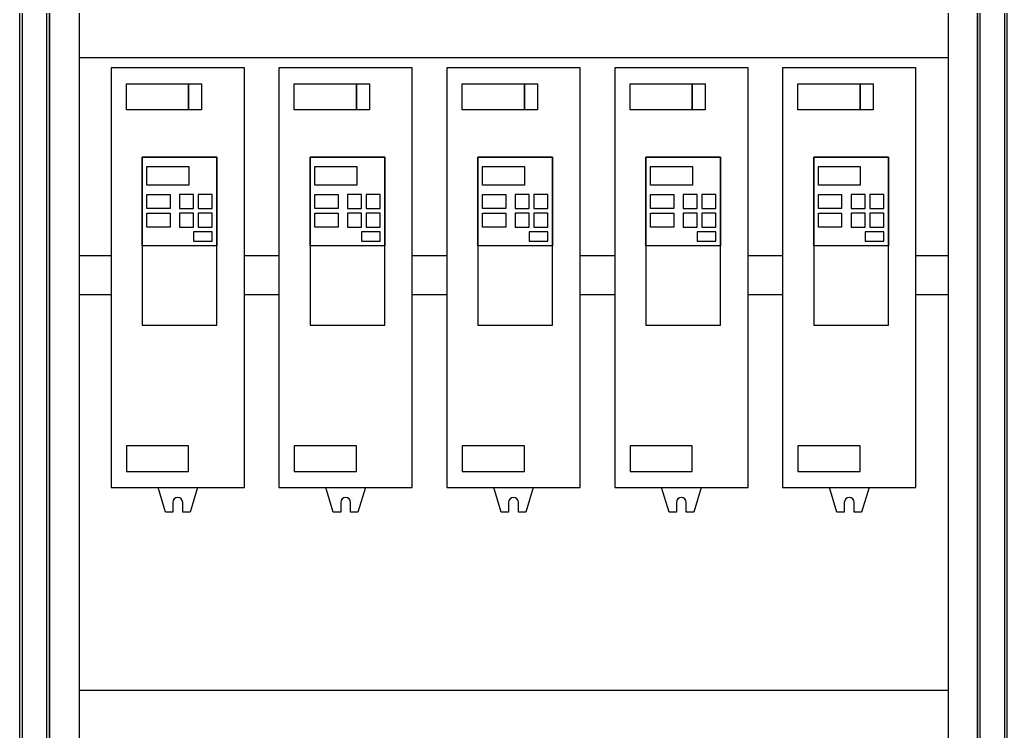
# Model space of a CAD drawing. Header units: millimetres. Extents: x 3151 to 30896, y 1337 to 7086.
# Drawn here: x 28971 to 29971, y 5195 to 5915 of the extents above; entities that cross this region are included whole.
import ezdxf

# ---------------------------------------------------------------- set-up
doc = ezdxf.new("R2010")
doc.units = ezdxf.units.MM

msp = doc.modelspace()

# ---------------------------------------------------------------- linework, layer by layer
at = {"color": 7}
for p, q in [((28971.5, 4336.7), (28971.5, 6536.7)), ((28974.1, 6534), (28974.1, 4339.3)), ((28998.8, 4339.3), (28998.8, 6534)), ((29001.5, 6536.7), (29001.5, 4336.7)), ((29941.5, 6536.7), (29941.5, 4336.7)), ((29944.1, 4339.3), (29944.1, 6534)), ((29968.8, 6534), (29968.8, 4339.3)), ((29971.5, 4336.7), (29971.5, 6536.7)), ((29001.5, 4779.2), (29001.5, 6332.2)), ((29031.5, 6332.2), (29031.5, 4779.2)), ((29911.5, 6332.2), (29911.5, 4779.2)), ((29941.5, 4779.2), (29941.5, 6332.2)), ((29911.5, 5876.7), (29031.5, 5876.7)), ((29941.5, 5676.7), (29941.5, 5876.7)), ((29199, 5866.7), (29064, 5866.7)), ((29064, 5866.7), (29064, 5441.7)), ((29199, 5441.7), (29199, 5866.7)), ((29369, 5866.7), (29234, 5866.7)), ((29234, 5866.7), (29234, 5441.7)), ((29369, 5441.7), (29369, 5866.7)), ((29539, 5866.7), (29404, 5866.7)), ((29404, 5866.7), (29404, 5441.7)), ((29539, 5441.7), (29539, 5866.7)), ((29709, 5866.7), (29574, 5866.7)), ((29574, 5866.7), (29574, 5441.7)), ((29709, 5441.7), (29709, 5866.7)), ((29879, 5866.7), (29744, 5866.7)), ((29744, 5866.7), (29744, 5441.7)), ((29879, 5441.7), (29879, 5866.7)), ((29079.5, 5850.5), (29142.5, 5850.5)), ((29079.5, 5824.3), (29079.5, 5850.5)), ((29142.5, 5850.5), (29155.7, 5850.5)), ((29142.5, 5824.3), (29142.5, 5850.5)), ((29142.5, 5850.5), (29142.5, 5824.3)), ((29155.7, 5850.5), (29155.7, 5824.3)), ((29249.5, 5850.5), (29312.5, 5850.5)), ((29249.5, 5824.3), (29249.5, 5850.5)), ((29312.5, 5850.5), (29325.7, 5850.5)), ((29312.5, 5824.3), (29312.5, 5850.5)), ((29312.5, 5850.5), (29312.5, 5824.3)), ((29325.7, 5850.5), (29325.7, 5824.3)), ((29419.5, 5850.5), (29482.5, 5850.5)), ((29419.5, 5824.3), (29419.5, 5850.5)), ((29482.5, 5850.5), (29495.7, 5850.5)), ((29482.5, 5824.3), (29482.5, 5850.5)), ((29482.5, 5850.5), (29482.5, 5824.3)), ((29495.7, 5850.5), (29495.7, 5824.3)), ((29589.5, 5850.5), (29652.5, 5850.5)), ((29589.5, 5824.3), (29589.5, 5850.5)), ((29652.5, 5850.5), (29665.7, 5850.5)), ((29652.5, 5824.3), (29652.5, 5850.5)), ((29652.5, 5850.5), (29652.5, 5824.3)), ((29665.7, 5850.5), (29665.7, 5824.3)), ((29759.5, 5850.5), (29822.5, 5850.5)), ((29759.5, 5824.3), (29759.5, 5850.5)), ((29822.5, 5850.5), (29835.7, 5850.5)), ((29822.5, 5824.3), (29822.5, 5850.5)), ((29822.5, 5850.5), (29822.5, 5824.3)), ((29835.7, 5850.5), (29835.7, 5824.3)), ((29142.5, 5824.3), (29079.5, 5824.3)), ((29155.7, 5824.3), (29142.5, 5824.3)), ((29312.5, 5824.3), (29249.5, 5824.3)), ((29325.7, 5824.3), (29312.5, 5824.3)), ((29482.5, 5824.3), (29419.5, 5824.3)), ((29495.7, 5824.3), (29482.5, 5824.3)), ((29652.5, 5824.3), (29589.5, 5824.3)), ((29665.7, 5824.3), (29652.5, 5824.3)), ((29822.5, 5824.3), (29759.5, 5824.3)), ((29835.7, 5824.3), (29822.5, 5824.3)), ((29171.1, 5776.3), (29095.5, 5776.3)), ((29095.5, 5776.3), (29095.5, 5606.2)), ((29095.5, 5776.3), (29171.1, 5776.3)), ((29095.5, 5686.5), (29095.5, 5776.3)), ((29171.1, 5606.2), (29171.1, 5776.3)), ((29171.1, 5776.3), (29171.1, 5686.5)), ((29341.1, 5776.3), (29265.5, 5776.3)), ((29265.5, 5776.3), (29265.5, 5606.2)), ((29265.5, 5776.3), (29341.1, 5776.3)), ((29265.5, 5686.5), (29265.5, 5776.3)), ((29341.1, 5606.2), (29341.1, 5776.3)), ((29341.1, 5776.3), (29341.1, 5686.5)), ((29511.1, 5776.3), (29435.5, 5776.3)), ((29435.5, 5776.3), (29435.5, 5606.2)), ((29435.5, 5776.3), (29511.1, 5776.3)), ((29435.5, 5686.5), (29435.5, 5776.3)), ((29511.1, 5606.2), (29511.1, 5776.3)), ((29511.1, 5776.3), (29511.1, 5686.5)), ((29681.1, 5776.3), (29605.5, 5776.3)), ((29605.5, 5776.3), (29605.5, 5606.2)), ((29605.5, 5776.3), (29681.1, 5776.3)), ((29605.5, 5686.5), (29605.5, 5776.3)), ((29681.1, 5606.2), (29681.1, 5776.3)), ((29681.1, 5776.3), (29681.1, 5686.5)), ((29851.1, 5776.3), (29775.5, 5776.3)), ((29775.5, 5776.3), (29775.5, 5606.2)), ((29775.5, 5776.3), (29851.1, 5776.3)), ((29775.5, 5686.5), (29775.5, 5776.3)), ((29851.1, 5606.2), (29851.1, 5776.3)), ((29851.1, 5776.3), (29851.1, 5686.5)), ((29100.2, 5766.8), (29142.7, 5766.8)), ((29100.2, 5747.9), (29100.2, 5766.8)), ((29142.7, 5766.8), (29142.7, 5747.9)), ((29270.2, 5766.8), (29312.7, 5766.8)), ((29270.2, 5747.9), (29270.2, 5766.8)), ((29312.7, 5766.8), (29312.7, 5747.9)), ((29440.2, 5766.8), (29482.7, 5766.8)), ((29440.2, 5747.9), (29440.2, 5766.8)), ((29482.7, 5766.8), (29482.7, 5747.9)), ((29610.2, 5766.8), (29652.7, 5766.8)), ((29610.2, 5747.9), (29610.2, 5766.8)), ((29652.7, 5766.8), (29652.7, 5747.9)), ((29780.2, 5766.8), (29822.7, 5766.8)), ((29780.2, 5747.9), (29780.2, 5766.8)), ((29822.7, 5766.8), (29822.7, 5747.9)), ((29142.7, 5747.9), (29100.2, 5747.9)), ((29312.7, 5747.9), (29270.2, 5747.9)), ((29482.7, 5747.9), (29440.2, 5747.9)), ((29652.7, 5747.9), (29610.2, 5747.9)), ((29822.7, 5747.9), (29780.2, 5747.9)), ((29100.2, 5738.5), (29123.8, 5738.5)), ((29100.2, 5724.3), (29100.2, 5738.5)), ((29123.8, 5738.5), (29123.8, 5724.3)), ((29147.5, 5738.5), (29133.3, 5738.5)), ((29133.3, 5738.5), (29133.3, 5724.3)), ((29147.5, 5724.3), (29147.5, 5738.5)), ((29166.4, 5738.5), (29152.2, 5738.5)), ((29152.2, 5738.5), (29152.2, 5724.3)), ((29166.4, 5724.3), (29166.4, 5738.5)), ((29270.2, 5738.5), (29293.8, 5738.5)), ((29270.2, 5724.3), (29270.2, 5738.5)), ((29293.8, 5738.5), (29293.8, 5724.3)), ((29317.5, 5738.5), (29303.3, 5738.5)), ((29303.3, 5738.5), (29303.3, 5724.3)), ((29317.5, 5724.3), (29317.5, 5738.5)), ((29336.4, 5738.5), (29322.2, 5738.5)), ((29322.2, 5738.5), (29322.2, 5724.3)), ((29336.4, 5724.3), (29336.4, 5738.5)), ((29440.2, 5738.5), (29463.8, 5738.5)), ((29440.2, 5724.3), (29440.2, 5738.5)), ((29463.8, 5738.5), (29463.8, 5724.3)), ((29487.5, 5738.5), (29473.3, 5738.5)), ((29473.3, 5738.5), (29473.3, 5724.3)), ((29487.5, 5724.3), (29487.5, 5738.5)), ((29506.4, 5738.5), (29492.2, 5738.5)), ((29492.2, 5738.5), (29492.2, 5724.3)), ((29506.4, 5724.3), (29506.4, 5738.5)), ((29610.2, 5738.5), (29633.8, 5738.5)), ((29610.2, 5724.3), (29610.2, 5738.5)), ((29633.8, 5738.5), (29633.8, 5724.3)), ((29657.5, 5738.5), (29643.3, 5738.5)), ((29643.3, 5738.5), (29643.3, 5724.3)), ((29657.5, 5724.3), (29657.5, 5738.5)), ((29676.4, 5738.5), (29662.2, 5738.5)), ((29662.2, 5738.5), (29662.2, 5724.3)), ((29676.4, 5724.3), (29676.4, 5738.5)), ((29780.2, 5738.5), (29803.8, 5738.5)), ((29780.2, 5724.3), (29780.2, 5738.5)), ((29803.8, 5738.5), (29803.8, 5724.3)), ((29827.5, 5738.5), (29813.3, 5738.5)), ((29813.3, 5738.5), (29813.3, 5724.3)), ((29827.5, 5724.3), (29827.5, 5738.5)), ((29846.4, 5738.5), (29832.2, 5738.5)), ((29832.2, 5738.5), (29832.2, 5724.3)), ((29846.4, 5724.3), (29846.4, 5738.5)), ((29123.8, 5724.3), (29100.2, 5724.3)), ((29133.3, 5724.3), (29147.5, 5724.3)), ((29152.2, 5724.3), (29166.4, 5724.3)), ((29293.8, 5724.3), (29270.2, 5724.3)), ((29303.3, 5724.3), (29317.5, 5724.3)), ((29322.2, 5724.3), (29336.4, 5724.3)), ((29463.8, 5724.3), (29440.2, 5724.3)), ((29473.3, 5724.3), (29487.5, 5724.3)), ((29492.2, 5724.3), (29506.4, 5724.3)), ((29633.8, 5724.3), (29610.2, 5724.3)), ((29643.3, 5724.3), (29657.5, 5724.3)), ((29662.2, 5724.3), (29676.4, 5724.3)), ((29803.8, 5724.3), (29780.2, 5724.3)), ((29813.3, 5724.3), (29827.5, 5724.3)), ((29832.2, 5724.3), (29846.4, 5724.3)), ((29100.2, 5719.6), (29123.8, 5719.6)), ((29100.2, 5705.4), (29100.2, 5719.6)), ((29123.8, 5719.6), (29123.8, 5705.4)), ((29147.5, 5719.6), (29133.3, 5719.6)), ((29133.3, 5719.6), (29133.3, 5705.4)), ((29147.5, 5705.4), (29147.5, 5719.6)), ((29166.4, 5719.6), (29152.2, 5719.6)), ((29152.2, 5719.6), (29152.2, 5705.4)), ((29166.4, 5705.4), (29166.4, 5719.6)), ((29270.2, 5719.6), (29293.8, 5719.6)), ((29270.2, 5705.4), (29270.2, 5719.6)), ((29293.8, 5719.6), (29293.8, 5705.4)), ((29317.5, 5719.6), (29303.3, 5719.6)), ((29303.3, 5719.6), (29303.3, 5705.4)), ((29317.5, 5705.4), (29317.5, 5719.6)), ((29336.4, 5719.6), (29322.2, 5719.6)), ((29322.2, 5719.6), (29322.2, 5705.4)), ((29336.4, 5705.4), (29336.4, 5719.6)), ((29440.2, 5719.6), (29463.8, 5719.6)), ((29440.2, 5705.4), (29440.2, 5719.6)), ((29463.8, 5719.6), (29463.8, 5705.4)), ((29487.5, 5719.6), (29473.3, 5719.6)), ((29473.3, 5719.6), (29473.3, 5705.4)), ((29487.5, 5705.4), (29487.5, 5719.6)), ((29506.4, 5719.6), (29492.2, 5719.6)), ((29492.2, 5719.6), (29492.2, 5705.4)), ((29506.4, 5705.4), (29506.4, 5719.6)), ((29610.2, 5719.6), (29633.8, 5719.6)), ((29610.2, 5705.4), (29610.2, 5719.6)), ((29633.8, 5719.6), (29633.8, 5705.4)), ((29657.5, 5719.6), (29643.3, 5719.6)), ((29643.3, 5719.6), (29643.3, 5705.4)), ((29657.5, 5705.4), (29657.5, 5719.6)), ((29676.4, 5719.6), (29662.2, 5719.6)), ((29662.2, 5719.6), (29662.2, 5705.4)), ((29676.4, 5705.4), (29676.4, 5719.6)), ((29780.2, 5719.6), (29803.8, 5719.6)), ((29780.2, 5705.4), (29780.2, 5719.6)), ((29803.8, 5719.6), (29803.8, 5705.4)), ((29827.5, 5719.6), (29813.3, 5719.6)), ((29813.3, 5719.6), (29813.3, 5705.4)), ((29827.5, 5705.4), (29827.5, 5719.6)), ((29846.4, 5719.6), (29832.2, 5719.6)), ((29832.2, 5719.6), (29832.2, 5705.4)), ((29846.4, 5705.4), (29846.4, 5719.6)), ((29123.8, 5705.4), (29100.2, 5705.4)), ((29133.3, 5705.4), (29147.5, 5705.4)), ((29166.4, 5700.7), (29147.5, 5700.7)), ((29147.5, 5700.7), (29147.5, 5691.2)), ((29152.2, 5705.4), (29166.4, 5705.4)), ((29166.4, 5691.2), (29166.4, 5700.7)), ((29293.8, 5705.4), (29270.2, 5705.4)), ((29303.3, 5705.4), (29317.5, 5705.4)), ((29336.4, 5700.7), (29317.5, 5700.7)), ((29317.5, 5700.7), (29317.5, 5691.2)), ((29322.2, 5705.4), (29336.4, 5705.4)), ((29336.4, 5691.2), (29336.4, 5700.7)), ((29463.8, 5705.4), (29440.2, 5705.4)), ((29473.3, 5705.4), (29487.5, 5705.4)), ((29506.4, 5700.7), (29487.5, 5700.7)), ((29487.5, 5700.7), (29487.5, 5691.2)), ((29492.2, 5705.4), (29506.4, 5705.4)), ((29506.4, 5691.2), (29506.4, 5700.7)), ((29633.8, 5705.4), (29610.2, 5705.4)), ((29643.3, 5705.4), (29657.5, 5705.4)), ((29676.4, 5700.7), (29657.5, 5700.7)), ((29657.5, 5700.7), (29657.5, 5691.2)), ((29662.2, 5705.4), (29676.4, 5705.4)), ((29676.4, 5691.2), (29676.4, 5700.7)), ((29803.8, 5705.4), (29780.2, 5705.4)), ((29813.3, 5705.4), (29827.5, 5705.4)), ((29846.4, 5700.7), (29827.5, 5700.7)), ((29827.5, 5700.7), (29827.5, 5691.2)), ((29832.2, 5705.4), (29846.4, 5705.4)), ((29846.4, 5691.2), (29846.4, 5700.7)), ((29147.5, 5691.2), (29166.4, 5691.2)), ((29317.5, 5691.2), (29336.4, 5691.2)), ((29487.5, 5691.2), (29506.4, 5691.2)), ((29657.5, 5691.2), (29676.4, 5691.2)), ((29827.5, 5691.2), (29846.4, 5691.2)), ((29171.1, 5686.5), (29095.5, 5686.5)), ((29341.1, 5686.5), (29265.5, 5686.5)), ((29511.1, 5686.5), (29435.5, 5686.5)), ((29681.1, 5686.5), (29605.5, 5686.5)), ((29851.1, 5686.5), (29775.5, 5686.5)), ((29031.5, 5676.7), (29064, 5676.7)), ((29199, 5676.7), (29234, 5676.7)), ((29369, 5676.7), (29404, 5676.7)), ((29539, 5676.7), (29574, 5676.7)), ((29709, 5676.7), (29744, 5676.7)), ((29879, 5676.7), (29911.5, 5676.7)), ((29941.5, 5256.7), (29941.5, 5656.7)), ((29064, 5636.7), (29031.5, 5636.7)), ((29234, 5636.7), (29199, 5636.7)), ((29404, 5636.7), (29369, 5636.7)), ((29574, 5636.7), (29539, 5636.7)), ((29744, 5636.7), (29709, 5636.7)), ((29911.5, 5636.7), (29879, 5636.7)), ((29095.5, 5606.2), (29171.1, 5606.2)), ((29265.5, 5606.2), (29341.1, 5606.2)), ((29435.5, 5606.2), (29511.1, 5606.2)), ((29605.5, 5606.2), (29681.1, 5606.2)), ((29775.5, 5606.2), (29851.1, 5606.2)), ((29142.5, 5484.1), (29079.5, 5484.1)), ((29079.5, 5484.1), (29079.5, 5457.9)), ((29142.5, 5457.9), (29142.5, 5484.1)), ((29312.5, 5484.1), (29249.5, 5484.1)), ((29249.5, 5484.1), (29249.5, 5457.9)), ((29312.5, 5457.9), (29312.5, 5484.1)), ((29482.5, 5484.1), (29419.5, 5484.1)), ((29419.5, 5484.1), (29419.5, 5457.9)), ((29482.5, 5457.9), (29482.5, 5484.1)), ((29652.5, 5484.1), (29589.5, 5484.1)), ((29589.5, 5484.1), (29589.5, 5457.9)), ((29652.5, 5457.9), (29652.5, 5484.1)), ((29822.5, 5484.1), (29759.5, 5484.1)), ((29759.5, 5484.1), (29759.5, 5457.9)), ((29822.5, 5457.9), (29822.5, 5484.1)), ((29079.5, 5457.9), (29142.5, 5457.9)), ((29249.5, 5457.9), (29312.5, 5457.9)), ((29419.5, 5457.9), (29482.5, 5457.9)), ((29589.5, 5457.9), (29652.5, 5457.9)), ((29759.5, 5457.9), (29822.5, 5457.9)), ((29064, 5441.7), (29199, 5441.7)), ((29111.5, 5441.7), (29151.5, 5441.7)), ((29119, 5416.7), (29111.5, 5441.7)), ((29151.5, 5441.7), (29144, 5416.7)), ((29234, 5441.7), (29369, 5441.7)), ((29281.5, 5441.7), (29321.5, 5441.7)), ((29289, 5416.7), (29281.5, 5441.7)), ((29321.5, 5441.7), (29314, 5416.7)), ((29404, 5441.7), (29539, 5441.7)), ((29451.5, 5441.7), (29491.5, 5441.7)), ((29459, 5416.7), (29451.5, 5441.7)), ((29491.5, 5441.7), (29484, 5416.7)), ((29574, 5441.7), (29709, 5441.7)), ((29621.5, 5441.7), (29661.5, 5441.7)), ((29629, 5416.7), (29621.5, 5441.7)), ((29661.5, 5441.7), (29654, 5416.7)), ((29744, 5441.7), (29879, 5441.7)), ((29791.5, 5441.7), (29831.5, 5441.7)), ((29799, 5416.7), (29791.5, 5441.7)), ((29831.5, 5441.7), (29824, 5416.7)), ((29126.5, 5426.7), (29126.5, 5416.7)), ((29136.5, 5416.7), (29136.5, 5426.7)), ((29296.5, 5426.7), (29296.5, 5416.7)), ((29306.5, 5416.7), (29306.5, 5426.7)), ((29466.5, 5426.7), (29466.5, 5416.7)), ((29476.5, 5416.7), (29476.5, 5426.7)), ((29636.5, 5426.7), (29636.5, 5416.7)), ((29646.5, 5416.7), (29646.5, 5426.7)), ((29806.5, 5426.7), (29806.5, 5416.7)), ((29816.5, 5416.7), (29816.5, 5426.7)), ((29126.5, 5416.7), (29119, 5416.7)), ((29144, 5416.7), (29136.5, 5416.7)), ((29296.5, 5416.7), (29289, 5416.7)), ((29314, 5416.7), (29306.5, 5416.7)), ((29466.5, 5416.7), (29459, 5416.7)), ((29484, 5416.7), (29476.5, 5416.7)), ((29636.5, 5416.7), (29629, 5416.7)), ((29654, 5416.7), (29646.5, 5416.7)), ((29806.5, 5416.7), (29799, 5416.7)), ((29824, 5416.7), (29816.5, 5416.7)), ((29031.5, 5236.7), (29911.5, 5236.7))]:
    msp.add_line(p, q, dxfattribs=at)
for centre in [(29131.5, 5426.7), (29301.5, 5426.7), (29471.5, 5426.7), (29641.5, 5426.7), (29811.5, 5426.7)]:
    msp.add_arc(centre, 5, 0, 180, dxfattribs=at)

doc.saveas('drawing.dxf')
